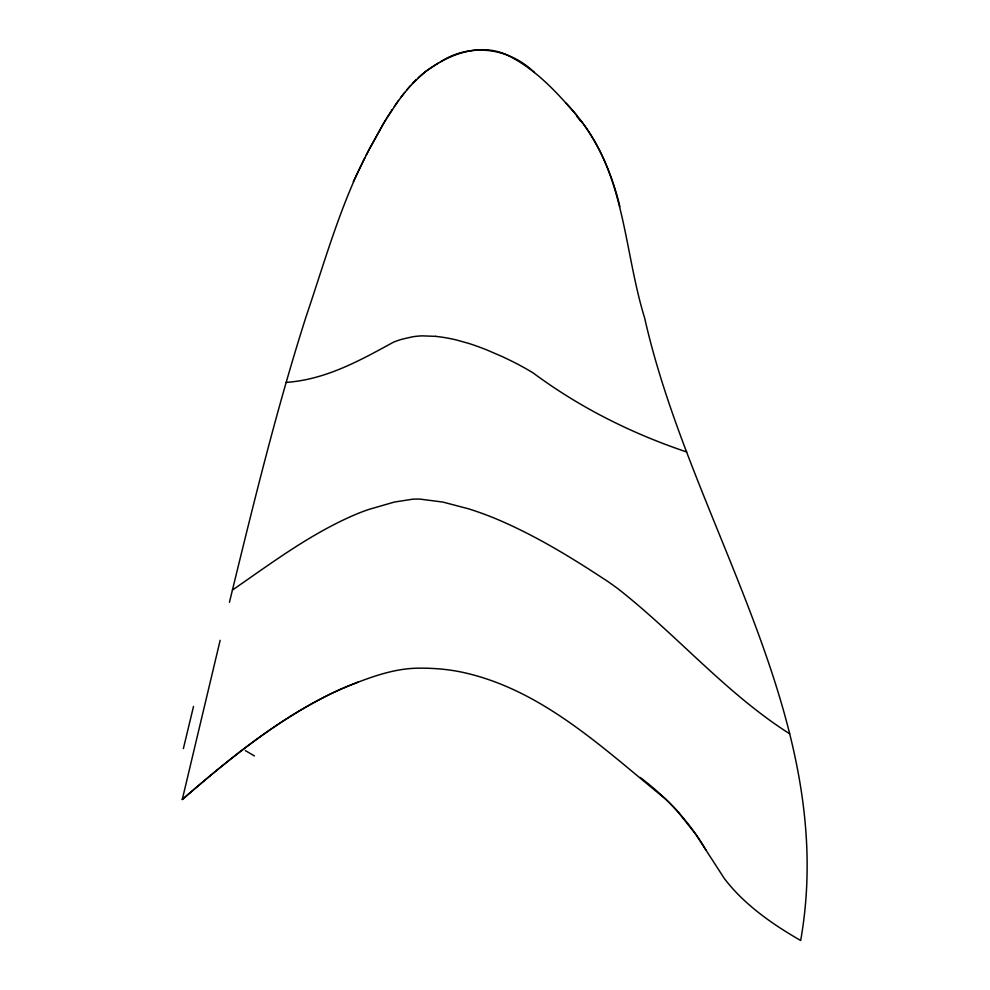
<?xml version="1.0" encoding="UTF-8"?>
<svg xmlns="http://www.w3.org/2000/svg" width="990" height="990" viewBox="0 0 990 990"><rect width="100%" height="100%" fill="white"/><g stroke="black" fill="none" stroke-linecap="round" stroke-linejoin="round"><path stroke-width="1.49" d="M581.241 121.139C625.123 177.396 624.356 252.438 644.639 317.963C691.379 525.814 839.668 719.148 800.675 940.5C778.499 927.741 757.004 913.337 738.862 895.158A201.514 157.707 3.6 0 1 724.309 878.464L695.859 834.459L677.445 811.157A247.574 193.755 3.6 0 0 665.713 799.14C603.17 748.564 540.924 688.075 459.335 671.641A154.18 120.669 3.6 0 0 435.798 668.634L429.425 668.299A174.673 136.694 3.6 0 0 420.057 668.163C395.319 668.027 371.671 676.702 349 685.724A314.795 246.362 3.6 0 0 331.897 693.285C276.556 720.101 228.542 759.565 182.271 799.512L220.151 640.32M229.445 602.291C252.797 506.521 276.074 410.627 306.071 316.664C324.175 263.352 339.409 208.531 364.679 158.029M353.294 181.578L369.072 149.453L386.05 119.171M366.053 155.319L383.353 123.651L398.5 100.448M387.09 117.488L392.176 109.556M394.317 106.388L404.613 92.478M400.566 97.676L410.528 85.548M406.605 90.065L416.307 79.547M412.471 83.457L425.7 71.354L438.644 62.84M418.201 77.74C442.592 56.121 480.719 39.216 511.892 57.494C537.954 71.528 558.199 93.802 577.232 116.04M182.271 799.512C227.898 759.961 275.331 721.252 329.732 694.324A315.81 247.166 3.6 0 1 351.66 684.647L358.034 682.159M232.427 590.052C272.807 562.184 312.654 532.212 358.281 513.327A204.41 159.972 3.6 0 1 368.862 509.429L394.329 502.066L412.446 499.22A62.568 48.968 3.6 0 1 419.983 499.108L442.839 502.066L468.443 508.786A277.571 217.231 3.6 0 1 493.193 517.646C533.659 534.291 571.156 557.283 607.575 581.328A309.882 242.513 3.6 0 1 618.181 588.914C677.098 635.135 726.041 693.359 789.673 733.788M440.5 61.85C470.176 42.459 509.429 47.842 534.476 72.542M286.184 382.4C325.661 379.653 359.766 360.607 393.476 342.193A83.519 65.365 3.6 0 1 401.792 339.273L412.422 336.823A63.509 49.71 3.6 0 1 422.173 335.857L435.563 336.365M686.726 451.985C631.719 433.521 579.67 407.472 533.115 372.908A255.791 200.19 3.6 0 0 513.699 362.13L508.613 359.618A350.596 274.379 3.6 0 0 501.262 356.165L487.389 350.175A215.82 168.906 3.6 0 0 468.233 343.258L456.093 339.904A122.921 96.203 3.6 0 0 435.563 336.365M245.371 750.593L254.43 755.952M640.134 777.422C666.357 797.185 689.275 821.428 705.858 849.878M565.946 103.071C593.505 131.522 610.781 168.399 619.876 206.638M183.373 748.613A1851.102 71.577 -75.3 0 1 193.533 706.39M576.799 116.399A199.98 198.396 62.2 0 1 580.784 121.485"/></g></svg>
